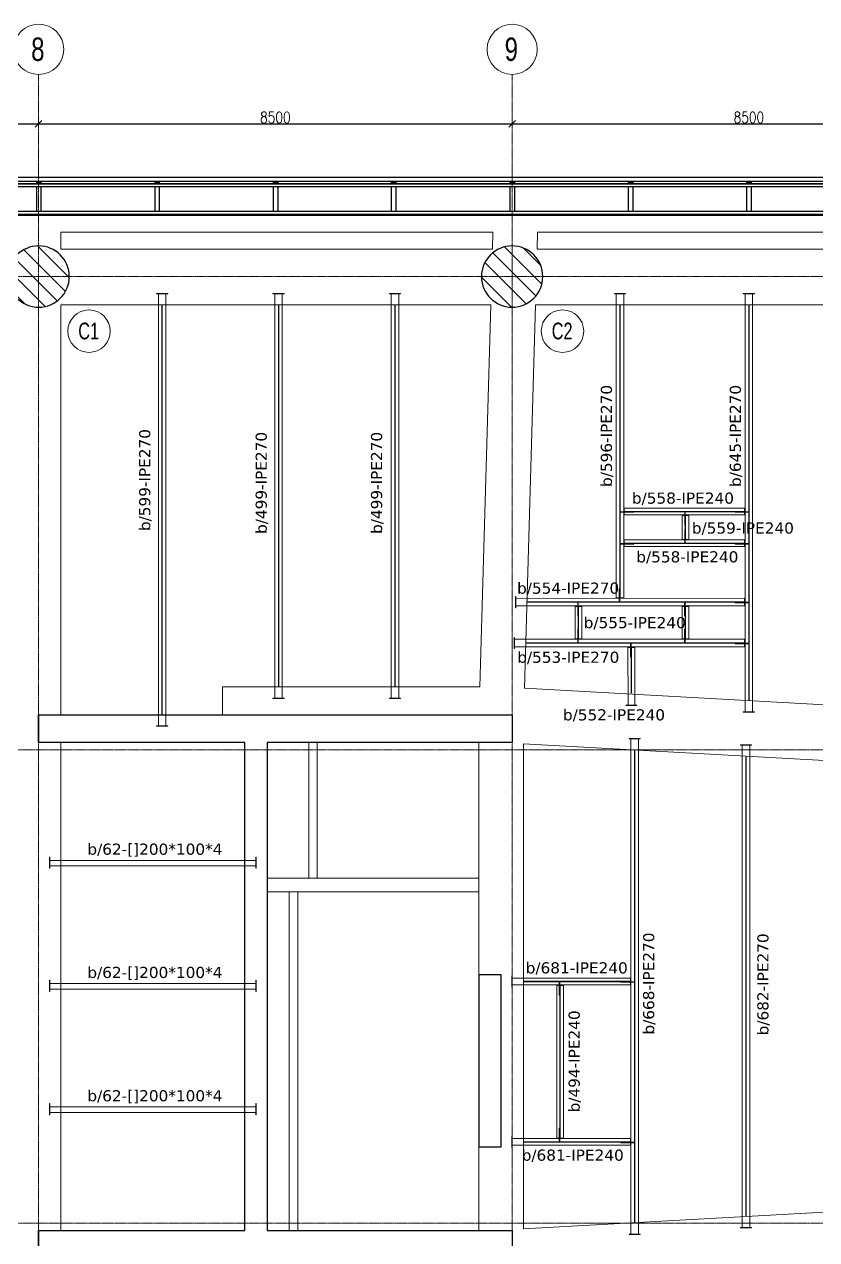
# Model space of a CAD drawing. Header units: millimetres. Extents: x -900 to 76112, y -21218 to 30031.
# Drawn here: x 12263 to 26487, y 8203 to 30031 of the extents above; entities that cross this region are included whole.
import ezdxf
from ezdxf.enums import TextEntityAlignment as Align

# ---------------------------------------------------------------- set-up
doc = ezdxf.new("R2010")
doc.units = ezdxf.units.MM
doc.linetypes.add('Grid Line', pattern=[3.33375, 1.905, -0.47625, 0.47625, -0.47625])
for name, color, linetype, lineweight in [('0-1', 7, 'Continuous', 5), ('A_ALMA', 255, 'Continuous', 5), ('E_B_PLACA-1', 10, 'Continuous', 25), ('E_B_PLACA-2', 254, 'Continuous', 25), ('E_COLUMNAS', 1, 'Continuous', 18), ('E_COLUMNAS-3', 1, 'Continuous', 35), ('E_COLUMNAS-4', 1, 'Continuous', 25), ('E_EJES', 8, 'Continuous', 9), ('E_EJES-1', 8, 'Grid Line', 9), ('E_MUROS-1', 2, 'Continuous', 25), ('E_TEXTO', 3, 'Continuous', 9), ('E_VIGAS', 5, 'Continuous', 9), ('E_VIGAS-1', 5, 'Continuous', 25), ('E_VIGAS-2', 10, 'Continuous', 25), ('E_VIGAS-3', 5, 'Continuous', 25), ('I-WALL-1', 2, 'Continuous', 18), ('P-PLATINA', 6, 'Continuous', 15), ('VIGAS_HCB', 253, 'Continuous', 15)]:
    doc.layers.add(name, color=color, linetype=linetype, lineweight=lineweight)
doc.layers.add('COTAS', color=8, linetype='Continuous')
doc.styles.add('Arial Narrow', font='', dxfattribs={"width": 0.85, "height": 0.3})
doc.styles.add('CNI_COTAS', font='romans.shx', dxfattribs={"width": 0.8})
doc.styles.add('Swis721 LtCn BT', font='swisscl.ttf', dxfattribs={"height": 0.42})
doc.styles.add('VERDANA', font='verdana.ttf')
doc.styles.get('Arial Narrow').set_extended_font_data('Arial Narrow')
doc.dimstyles.new('1.5', dxfattribs={"dimscale": 0, "dimtxt": 200, "dimasz": 120, "dimexe": 4, "dimexo": 4, "dimgap": 15, "dimtad": 1, "dimdec": 0, "dimzin": 4, "dimdsep": 46, "dimtxsty": 'CNI_COTAS', "dimblk": 'OBLIQUE', "dimcen": -0.09, "dimclrd": 256, "dimclrt": 3, "dimadec": 0, "dimazin": 0, "dimtfac": 1, "dimtdec": 0, "dimtmove": 2, "dimatfit": 0, "dimldrblk": 'OBLIQUE', "dimfxl": 0.05, "dimtolj": 1, "dimtzin": 0, "dimarcsym": 0})

# ---------------------------------------------------------------- blocks, each defined once
blk = doc.blocks.new('EST_SFM_VIGA-METALICA-SECCION-C - EST_SFM_VIGA-METALICA-UPN160-1604346-_58_00m_N_E_-NIVEL-15 DOC')
at = {"layer": 'E_VIGAS-1'}
for p, q in [((30.11, 0.018), (-30.277, 0.018)), ((-30.272, -0.047), (30.104, -0.047))]:
    blk.add_line(p, q, dxfattribs=at)
blk = doc.blocks.new('EST_SFM_VIGA-METALICA-SECCION-C - EST_SFM_VIGA-METALICA-UPN100-1526554-_58_00m_N_E_-NIVEL-15 DOC')
at = {"layer": 'E_VIGAS-2'}
for p, q in [((34.942, 0.018), (-34.929, 0.018)), ((-34.929, -0.032), (34.942, -0.032))]:
    blk.add_line(p, q, dxfattribs=at)
blk = doc.blocks.new('EST_SFM_VIGA-METALICA-SECCION-C - EST_SFM_VIGA-METALICA-UPN100-1526616-_58_00m_N_E_-NIVEL-15 DOC')
at = {"layer": 'E_VIGAS-2'}
for p, q in [((34.044, 0.032), (-34.827, 0.032)), ((-34.827, -0.018), (34.044, -0.018))]:
    blk.add_line(p, q, dxfattribs=at)
blk = doc.blocks.new('DCTIB_CNI_EST_MOD-1A-FAC_0001_rvt-1-_58_00m_N_E_-NIVEL-15 DOC')
at = {"layer": 'E_B_PLACA-1'}
for p, q in [((-75.147, 167.83), (-5.177, 167.83)), ((-5.727, 167.28), (-74.597, 167.28))]:
    blk.add_line(p, q, dxfattribs=at)
at = {"layer": 'E_B_PLACA-2'}
for p, q in [((-5.177, 167.83), (-75.147, 167.83)), ((-74.597, 167.28), (-5.727, 167.28))]:
    blk.add_line(p, q, dxfattribs=at)
at = {"layer": 'E_VIGAS-1'}
for p, q in [((-65.665, 167.864), (-65.665, 167.878)), ((-65.665, 167.859), (-65.665, 167.864)), ((-65.66, 167.878), (-65.66, 167.864)), ((-65.66, 167.864), (-65.66, 167.859)), ((-63.54, 167.864), (-63.54, 167.878)), ((-63.54, 167.859), (-63.54, 167.864)), ((-63.535, 167.878), (-63.535, 167.864)), ((-63.535, 167.864), (-63.535, 167.859)), ((-61.415, 167.864), (-61.415, 167.878)), ((-61.415, 167.859), (-61.415, 167.864)), ((-61.41, 167.878), (-61.41, 167.864)), ((-61.41, 167.864), (-61.41, 167.859)), ((-59.29, 167.864), (-59.29, 167.878)), ((-59.29, 167.859), (-59.29, 167.864)), ((-59.285, 167.878), (-59.285, 167.864)), ((-59.285, 167.864), (-59.285, 167.859)), ((-57.165, 167.864), (-57.165, 167.878)), ((-57.165, 167.859), (-57.165, 167.864)), ((-57.16, 167.878), (-57.16, 167.864)), ((-57.16, 167.864), (-57.16, 167.859)), ((-55.04, 167.864), (-55.04, 167.878)), ((-55.04, 167.859), (-55.04, 167.864)), ((-55.035, 167.878), (-55.035, 167.864)), ((-55.035, 167.864), (-55.035, 167.859)), ((-52.915, 167.864), (-52.915, 167.878)), ((-52.915, 167.859), (-52.915, 167.864)), ((-52.91, 167.878), (-52.91, 167.864)), ((-52.91, 167.864), (-52.91, 167.859)), ((-65.703, 167.858), (-65.703, 167.859)), ((-65.703, 167.859), (-65.675, 167.859)), ((-65.621, 167.858), (-65.703, 167.858)), ((-65.703, 167.858), (-65.703, 167.83)), ((-65.703, 167.78), (-65.703, 167.33)), ((-65.649, 167.859), (-65.621, 167.859)), ((-65.621, 167.859), (-65.621, 167.858)), ((-65.621, 167.858), (-65.621, 167.83)), ((-65.621, 167.78), (-65.621, 167.33)), ((-63.578, 167.858), (-63.578, 167.859)), ((-63.578, 167.859), (-63.55, 167.859)), ((-63.496, 167.858), (-63.578, 167.858)), ((-63.578, 167.858), (-63.578, 167.83)), ((-63.578, 167.78), (-63.578, 167.33)), ((-63.524, 167.859), (-63.496, 167.859)), ((-63.496, 167.859), (-63.496, 167.858)), ((-63.496, 167.858), (-63.496, 167.83)), ((-63.496, 167.78), (-63.496, 167.33)), ((-61.453, 167.858), (-61.453, 167.859)), ((-61.453, 167.859), (-61.425, 167.859)), ((-61.371, 167.858), (-61.453, 167.858)), ((-61.453, 167.858), (-61.453, 167.83)), ((-61.453, 167.78), (-61.453, 167.33)), ((-61.399, 167.859), (-61.371, 167.859)), ((-61.371, 167.859), (-61.371, 167.858)), ((-61.371, 167.858), (-61.371, 167.83)), ((-61.371, 167.78), (-61.371, 167.33)), ((-59.328, 167.859), (-59.3, 167.859)), ((-59.328, 167.858), (-59.328, 167.859)), ((-59.246, 167.858), (-59.328, 167.858)), ((-59.328, 167.83), (-59.328, 167.858)), ((-59.328, 167.33), (-59.328, 167.78)), ((-59.274, 167.859), (-59.246, 167.859)), ((-59.246, 167.859), (-59.246, 167.858)), ((-59.246, 167.83), (-59.246, 167.858)), ((-59.246, 167.33), (-59.246, 167.78)), ((-57.203, 167.858), (-57.203, 167.859)), ((-57.203, 167.859), (-57.176, 167.859)), ((-57.121, 167.858), (-57.203, 167.858)), ((-57.203, 167.858), (-57.203, 167.83)), ((-57.203, 167.78), (-57.203, 167.33)), ((-57.149, 167.859), (-57.121, 167.859)), ((-57.121, 167.859), (-57.121, 167.858)), ((-57.121, 167.858), (-57.121, 167.83)), ((-57.121, 167.78), (-57.121, 167.33)), ((-55.078, 167.858), (-55.078, 167.859)), ((-55.078, 167.859), (-55.05, 167.859)), ((-54.996, 167.858), (-55.078, 167.858)), ((-55.078, 167.858), (-55.078, 167.83)), ((-55.078, 167.78), (-55.078, 167.33)), ((-55.024, 167.859), (-54.996, 167.859)), ((-54.996, 167.859), (-54.996, 167.858)), ((-54.996, 167.858), (-54.996, 167.83)), ((-54.996, 167.78), (-54.996, 167.33)), ((-52.953, 167.858), (-52.953, 167.859)), ((-52.953, 167.859), (-52.925, 167.859)), ((-52.871, 167.858), (-52.953, 167.858)), ((-52.953, 167.858), (-52.953, 167.83)), ((-52.953, 167.78), (-52.953, 167.33)), ((-52.899, 167.859), (-52.871, 167.859)), ((-52.871, 167.859), (-52.871, 167.858)), ((-52.871, 167.858), (-52.871, 167.83)), ((-52.871, 167.78), (-52.871, 167.33)), ((-65.703, 167.28), (-65.703, 167.263)), ((-65.621, 167.263), (-65.703, 167.263)), ((-65.621, 167.28), (-65.621, 167.263)), ((-63.578, 167.28), (-63.578, 167.263)), ((-63.496, 167.263), (-63.578, 167.263)), ((-63.496, 167.28), (-63.496, 167.263)), ((-61.453, 167.28), (-61.453, 167.263)), ((-61.371, 167.263), (-61.453, 167.263)), ((-61.371, 167.28), (-61.371, 167.263)), ((-59.328, 167.263), (-59.328, 167.28)), ((-59.246, 167.263), (-59.328, 167.263)), ((-59.246, 167.263), (-59.246, 167.28)), ((-57.203, 167.28), (-57.203, 167.263)), ((-57.121, 167.263), (-57.203, 167.263)), ((-57.121, 167.28), (-57.121, 167.263)), ((-55.078, 167.28), (-55.078, 167.263)), ((-54.996, 167.263), (-55.078, 167.263)), ((-54.996, 167.28), (-54.996, 167.263)), ((-52.953, 167.28), (-52.953, 167.26)), ((-52.871, 167.26), (-52.953, 167.26)), ((-52.871, 167.28), (-52.871, 167.26))]:
    blk.add_line(p, q, dxfattribs=at)
for points, knots in [([(-65.675, 167.859), (-65.674, 167.859), (-65.673, 167.859), (-65.67, 167.859), (-65.668, 167.86), (-65.666, 167.86), (-65.665, 167.862), (-65.665, 167.863), (-65.665, 167.864)], [0, 0, 0, 0, 0.142857, 0.285714, 0.428571, 0.571429, 0.785714, 1, 1, 1, 1]), ([(-65.665, 167.864), (-65.665, 167.863), (-65.665, 167.862), (-65.667, 167.86), (-65.668, 167.86), (-65.67, 167.859), (-65.671, 167.859), (-65.672, 167.859), (-65.674, 167.859), (-65.675, 167.859)], [0, 0, 0, 0, 0.285714, 0.428571, 0.571429, 0.678571, 0.732143, 0.785714, 1, 1, 1, 1]), ([(-65.649, 167.859), (-65.65, 167.859), (-65.651, 167.859), (-65.654, 167.859), (-65.656, 167.86), (-65.658, 167.86), (-65.659, 167.862), (-65.66, 167.863), (-65.66, 167.864)], [0, 0, 0, 0, 0.142857, 0.285714, 0.428571, 0.571429, 0.785714, 1, 1, 1, 1]), ([(-65.66, 167.864), (-65.66, 167.863), (-65.659, 167.862), (-65.658, 167.86), (-65.656, 167.86), (-65.655, 167.859), (-65.654, 167.859), (-65.652, 167.859), (-65.65, 167.859), (-65.649, 167.859)], [0, 0, 0, 0, 0.285714, 0.428571, 0.571429, 0.678571, 0.732143, 0.785714, 1, 1, 1, 1]), ([(-63.55, 167.859), (-63.549, 167.859), (-63.548, 167.859), (-63.545, 167.859), (-63.543, 167.86), (-63.541, 167.86), (-63.54, 167.862), (-63.54, 167.863), (-63.54, 167.864)], [0, 0, 0, 0, 0.142857, 0.285714, 0.428571, 0.571429, 0.785714, 1, 1, 1, 1]), ([(-63.54, 167.864), (-63.54, 167.863), (-63.54, 167.862), (-63.542, 167.86), (-63.543, 167.86), (-63.545, 167.859), (-63.546, 167.859), (-63.547, 167.859), (-63.549, 167.859), (-63.55, 167.859)], [0, 0, 0, 0, 0.285714, 0.428571, 0.571429, 0.678571, 0.732143, 0.785714, 1, 1, 1, 1]), ([(-63.524, 167.859), (-63.525, 167.859), (-63.526, 167.859), (-63.529, 167.859), (-63.531, 167.86), (-63.533, 167.86), (-63.534, 167.862), (-63.535, 167.863), (-63.535, 167.864)], [0, 0, 0, 0, 0.142857, 0.285714, 0.428571, 0.571429, 0.785714, 1, 1, 1, 1]), ([(-63.535, 167.864), (-63.535, 167.863), (-63.534, 167.862), (-63.533, 167.86), (-63.531, 167.86), (-63.53, 167.859), (-63.529, 167.859), (-63.527, 167.859), (-63.525, 167.859), (-63.524, 167.859)], [0, 0, 0, 0, 0.285714, 0.428571, 0.571429, 0.678571, 0.732143, 0.785714, 1, 1, 1, 1]), ([(-61.425, 167.859), (-61.424, 167.859), (-61.423, 167.859), (-61.42, 167.859), (-61.418, 167.86), (-61.416, 167.86), (-61.415, 167.862), (-61.415, 167.863), (-61.415, 167.864)], [0, 0, 0, 0, 0.142857, 0.285714, 0.428571, 0.571429, 0.785714, 1, 1, 1, 1]), ([(-61.415, 167.864), (-61.415, 167.863), (-61.415, 167.862), (-61.417, 167.86), (-61.418, 167.86), (-61.42, 167.859), (-61.421, 167.859), (-61.422, 167.859), (-61.424, 167.859), (-61.425, 167.859)], [0, 0, 0, 0, 0.285714, 0.428571, 0.571429, 0.678571, 0.732143, 0.785714, 1, 1, 1, 1]), ([(-61.399, 167.859), (-61.4, 167.859), (-61.401, 167.859), (-61.404, 167.859), (-61.406, 167.86), (-61.408, 167.86), (-61.409, 167.862), (-61.41, 167.863), (-61.41, 167.864)], [0, 0, 0, 0, 0.142857, 0.285714, 0.428571, 0.571429, 0.785714, 1, 1, 1, 1]), ([(-61.41, 167.864), (-61.41, 167.863), (-61.409, 167.862), (-61.408, 167.86), (-61.406, 167.86), (-61.405, 167.859), (-61.404, 167.859), (-61.402, 167.859), (-61.4, 167.859), (-61.399, 167.859)], [0, 0, 0, 0, 0.285714, 0.428571, 0.571429, 0.678571, 0.732143, 0.785714, 1, 1, 1, 1]), ([(-59.29, 167.864), (-59.29, 167.863), (-59.29, 167.862), (-59.292, 167.86), (-59.293, 167.86), (-59.295, 167.859), (-59.296, 167.859), (-59.297, 167.859), (-59.299, 167.859), (-59.3, 167.859)], [0, 0, 0, 0, 0.285714, 0.428571, 0.571429, 0.678571, 0.732143, 0.785714, 1, 1, 1, 1]), ([(-59.3, 167.859), (-59.299, 167.859), (-59.298, 167.859), (-59.295, 167.859), (-59.293, 167.86), (-59.291, 167.86), (-59.29, 167.862), (-59.29, 167.863), (-59.29, 167.864)], [0, 0, 0, 0, 0.142857, 0.285714, 0.428571, 0.571429, 0.785714, 1, 1, 1, 1]), ([(-59.285, 167.864), (-59.285, 167.863), (-59.284, 167.862), (-59.283, 167.86), (-59.281, 167.86), (-59.28, 167.859), (-59.279, 167.859), (-59.277, 167.859), (-59.275, 167.859), (-59.274, 167.859)], [0, 0, 0, 0, 0.285714, 0.428571, 0.571429, 0.678571, 0.732143, 0.785714, 1, 1, 1, 1]), ([(-59.274, 167.859), (-59.275, 167.859), (-59.276, 167.859), (-59.279, 167.859), (-59.281, 167.86), (-59.283, 167.86), (-59.284, 167.862), (-59.285, 167.863), (-59.285, 167.864)], [0, 0, 0, 0, 0.142857, 0.285714, 0.428571, 0.571429, 0.785714, 1, 1, 1, 1]), ([(-57.176, 167.859), (-57.175, 167.859), (-57.173, 167.859), (-57.171, 167.859), (-57.168, 167.86), (-57.167, 167.86), (-57.165, 167.862), (-57.165, 167.863), (-57.165, 167.864)], [0, 0, 0, 0, 0.142857, 0.285714, 0.428571, 0.571429, 0.785714, 1, 1, 1, 1]), ([(-57.165, 167.864), (-57.165, 167.863), (-57.165, 167.862), (-57.167, 167.86), (-57.168, 167.86), (-57.17, 167.859), (-57.171, 167.859), (-57.173, 167.859), (-57.174, 167.859), (-57.176, 167.859)], [0, 0, 0, 0, 0.285714, 0.428571, 0.571429, 0.678571, 0.732143, 0.785714, 1, 1, 1, 1]), ([(-57.149, 167.859), (-57.15, 167.859), (-57.152, 167.859), (-57.154, 167.859), (-57.156, 167.86), (-57.158, 167.86), (-57.16, 167.862), (-57.16, 167.863), (-57.16, 167.864)], [0, 0, 0, 0, 0.142857, 0.285714, 0.428571, 0.571429, 0.785714, 1, 1, 1, 1]), ([(-57.16, 167.864), (-57.16, 167.863), (-57.159, 167.862), (-57.158, 167.86), (-57.156, 167.86), (-57.155, 167.859), (-57.154, 167.859), (-57.152, 167.859), (-57.15, 167.859), (-57.149, 167.859)], [0, 0, 0, 0, 0.285714, 0.428571, 0.571429, 0.678571, 0.732143, 0.785714, 1, 1, 1, 1]), ([(-55.05, 167.859), (-55.049, 167.859), (-55.048, 167.859), (-55.045, 167.859), (-55.043, 167.86), (-55.041, 167.86), (-55.04, 167.862), (-55.04, 167.863), (-55.04, 167.864)], [0, 0, 0, 0, 0.142857, 0.285714, 0.428571, 0.571429, 0.785714, 1, 1, 1, 1]), ([(-55.04, 167.864), (-55.04, 167.863), (-55.04, 167.862), (-55.042, 167.86), (-55.043, 167.86), (-55.045, 167.859), (-55.046, 167.859), (-55.047, 167.859), (-55.049, 167.859), (-55.05, 167.859)], [0, 0, 0, 0, 0.285714, 0.428571, 0.571429, 0.678571, 0.732143, 0.785714, 1, 1, 1, 1]), ([(-55.024, 167.859), (-55.025, 167.859), (-55.026, 167.859), (-55.029, 167.859), (-55.031, 167.86), (-55.033, 167.86), (-55.034, 167.862), (-55.035, 167.863), (-55.035, 167.864)], [0, 0, 0, 0, 0.142857, 0.285714, 0.428571, 0.571429, 0.785714, 1, 1, 1, 1]), ([(-55.035, 167.864), (-55.035, 167.863), (-55.034, 167.862), (-55.033, 167.86), (-55.031, 167.86), (-55.03, 167.859), (-55.029, 167.859), (-55.027, 167.859), (-55.025, 167.859), (-55.024, 167.859)], [0, 0, 0, 0, 0.285714, 0.428571, 0.571429, 0.678571, 0.732143, 0.785714, 1, 1, 1, 1]), ([(-52.925, 167.859), (-52.924, 167.859), (-52.923, 167.859), (-52.92, 167.859), (-52.918, 167.86), (-52.916, 167.86), (-52.915, 167.862), (-52.915, 167.863), (-52.915, 167.864)], [0, 0, 0, 0, 0.142857, 0.285714, 0.428571, 0.571429, 0.785714, 1, 1, 1, 1]), ([(-52.915, 167.864), (-52.915, 167.863), (-52.915, 167.862), (-52.917, 167.86), (-52.918, 167.86), (-52.92, 167.859), (-52.921, 167.859), (-52.922, 167.859), (-52.924, 167.859), (-52.925, 167.859)], [0, 0, 0, 0, 0.285714, 0.428571, 0.571429, 0.678571, 0.732143, 0.785714, 1, 1, 1, 1]), ([(-52.899, 167.859), (-52.9, 167.859), (-52.901, 167.859), (-52.904, 167.859), (-52.906, 167.86), (-52.908, 167.86), (-52.909, 167.862), (-52.91, 167.863), (-52.91, 167.864)], [0, 0, 0, 0, 0.142857, 0.285714, 0.428571, 0.571429, 0.785714, 1, 1, 1, 1]), ([(-52.91, 167.864), (-52.91, 167.863), (-52.909, 167.862), (-52.908, 167.86), (-52.906, 167.86), (-52.905, 167.859), (-52.904, 167.859), (-52.902, 167.859), (-52.9, 167.859), (-52.899, 167.859)], [0, 0, 0, 0, 0.285714, 0.428571, 0.571429, 0.678571, 0.732143, 0.785714, 1, 1, 1, 1])]:
    blk.add_open_spline(points, degree=3, knots=knots, dxfattribs=at)
for name, p in [('EST_SFM_VIGA-METALICA-SECCION-C - EST_SFM_VIGA-METALICA-UPN160-1604346-_58_00m_N_E_-NIVEL-15 DOC', (-40.081, 167.925)), ('EST_SFM_VIGA-METALICA-SECCION-C - EST_SFM_VIGA-METALICA-UPN100-1526554-_58_00m_N_E_-NIVEL-15 DOC', (-40.169, 167.812)), ('EST_SFM_VIGA-METALICA-SECCION-C - EST_SFM_VIGA-METALICA-UPN100-1526616-_58_00m_N_E_-NIVEL-15 DOC', (-39.77, 167.298))]:
    blk.add_blockref(name, p, dxfattribs=at)
blk = doc.blocks.new('EST_SCM_COLUMNA-SECCION-CIRCULAR - EST_SCM_COLUMNA-CONCRETO-CIRCULAR_Ø_110cm-1246219-_58_00m_N_E_-NIVEL-15 DOC')
at = {"layer": 'E_COLUMNAS'}
h = blk.add_hatch(dxfattribs=at)
h.set_pattern_fill('FP_15', color=256, style=0, pattern_type=2)
h.set_pattern_definition([(135, (65.662, -166.162), (-0.15909903, -0.15909903), [])])
h.paths.add_polyline_path([(0.041, -0.548), (0.122, -0.536), (0.201, -0.512), (0.275, -0.476), (0.343, -0.43), (0.403, -0.374), (0.454, -0.31), (0.496, -0.239), (0.526, -0.162), (0.544, -0.082), (0.55, 0), (0.544, 0.082), (0.526, 0.162), (0.492, 0.245), (0.454, 0.31), (0.402, 0.375), (0.343, 0.43), (0.275, 0.476), (0.201, 0.512), (0.122, 0.536), (0.041, 0.548), (-0.041, 0.548), (-0.122, 0.536), (-0.201, 0.512), (-0.275, 0.476), (-0.343, 0.43), (-0.403, 0.374), (-0.454, 0.31), (-0.496, 0.239), (-0.526, 0.162), (-0.544, 0.082), (-0.55, 0), (-0.544, -0.082), (-0.526, -0.162), (-0.496, -0.239), (-0.454, -0.31), (-0.403, -0.374), (-0.343, -0.43), (-0.275, -0.476), (-0.201, -0.512), (-0.122, -0.536), (-0.041, -0.548)])
at = {"layer": 'E_COLUMNAS-4'}
for start, end in [(0, 180), (180, 0)]:
    blk.add_arc((0, 0), 0.55, start, end, dxfattribs=at)
blk = doc.blocks.new('EST_SCM_COLUMNA-SECCION-CIRCULAR - EST_SCM_COLUMNA-CONCRETO-CIRCULAR_Ø_110cm-V18-_58_00m_N_E_-NIVEL-15 DOC')
at = {"layer": 'E_COLUMNAS'}
h = blk.add_hatch(dxfattribs=at)
h.set_pattern_fill('FP_17', color=256, style=0, pattern_type=2)
h.set_pattern_definition([(135, (57.162, -166.162), (-0.15909903, -0.15909903), [])])
h.paths.add_polyline_path([(-0.041, -0.548), (0.041, -0.548), (0.122, -0.536), (0.204, -0.511), (0.275, -0.476), (0.343, -0.43), (0.403, -0.374), (0.454, -0.31), (0.496, -0.239), (0.526, -0.162), (0.544, -0.082), (0.55, 0), (0.544, 0.082), (0.526, 0.162), (0.496, 0.239), (0.454, 0.31), (0.402, 0.375), (0.343, 0.43), (0.275, 0.476), (0.201, 0.512), (0.122, 0.536), (0.041, 0.548), (-0.041, 0.548), (-0.122, 0.536), (-0.201, 0.512), (-0.275, 0.476), (-0.343, 0.43), (-0.403, 0.374), (-0.454, 0.31), (-0.496, 0.239), (-0.526, 0.162), (-0.544, 0.082), (-0.55, 0), (-0.544, -0.082), (-0.526, -0.162), (-0.496, -0.239), (-0.454, -0.31), (-0.403, -0.374), (-0.343, -0.43), (-0.275, -0.476), (-0.201, -0.512), (-0.122, -0.536), (-0.079, -0.543)])
at = {"layer": 'E_COLUMNAS-4'}
for start, end in [(0, 180), (180, 0)]:
    blk.add_arc((0, 0), 0.55, start, end, dxfattribs=at)
blk = doc.blocks.new('Grid - CNI_NOMBRE EJES-372759-_58_00m_N_E_-NIVEL-15 DOC')
at = {"layer": 'E_EJES'}
blk.add_circle((0, 0), 0.003, dxfattribs=at)
blk = doc.blocks.new('CNI_TAG COLUMNAS CONCRETO MARCA - CNI_COLUMNA CONCRETO-582370-_58_00m_N_E_-NIVEL-15 DOC')
at = {"layer": 'E_TEXTO'}
for start, end in [(360, 180), (180, 360)]:
    blk.add_arc((0.00026, -0.00015), 0.00254, start, end, dxfattribs=at)
blk = doc.blocks.new('_Oblique')
at = {"color": 0, "linetype": 'ByBlock', "lineweight": -2}
blk.add_line((-0.5, -0.5), (0.5, 0.5), dxfattribs=at)
blk = doc.blocks.new('*D588')
at = {"layer": 'COTAS', "lineweight": -2, "transparency": 16777216}
blk.add_line((4020, 28243), (12520, 28243), dxfattribs=at)
at = {"layer": 'Defpoints', "color": 0, "transparency": 16777216}
for p in [(4020, 28243), (12520, 28243), (12520, 28243)]:
    blk.add_point(p, dxfattribs=at)
at = {"layer": 'COTAS', "lineweight": -2, "transparency": 16777216, "xscale": 120, "yscale": 120, "zscale": 120, "rotation": 180}
blk.add_blockref('_Oblique', (4020, 28243), dxfattribs=at)
at = {"layer": 'COTAS', "lineweight": -2, "transparency": 16777216, "xscale": 120, "yscale": 120, "zscale": 120}
blk.add_blockref('_Oblique', (12520, 28243), dxfattribs=at)
at = {"layer": 'COTAS', "color": 3, "transparency": 16777216, "insert": (8270, 28358), "char_height": 200, "attachment_point": 5, "style": 'CNI_COTAS'}
blk.add_mtext('\\A1;8500', dxfattribs=at)
blk = doc.blocks.new('*D589')
at = {"layer": 'COTAS', "lineweight": -2, "transparency": 16777216}
blk.add_line((12520, 28243), (21020, 28243), dxfattribs=at)
at = {"layer": 'Defpoints', "color": 0, "transparency": 16777216}
for p in [(12520, 28243), (21020, 28243), (21020, 28243)]:
    blk.add_point(p, dxfattribs=at)
at = {"layer": 'COTAS', "lineweight": -2, "transparency": 16777216, "xscale": 120, "yscale": 120, "zscale": 120, "rotation": 180}
blk.add_blockref('_Oblique', (12520, 28243), dxfattribs=at)
at = {"layer": 'COTAS', "lineweight": -2, "transparency": 16777216, "xscale": 120, "yscale": 120, "zscale": 120}
blk.add_blockref('_Oblique', (21020, 28243), dxfattribs=at)
at = {"layer": 'COTAS', "color": 3, "transparency": 16777216, "insert": (16770, 28358), "char_height": 200, "attachment_point": 5, "style": 'CNI_COTAS'}
blk.add_mtext('\\A1;8500', dxfattribs=at)
blk = doc.blocks.new('*D590')
at = {"layer": 'COTAS', "lineweight": -2, "transparency": 16777216}
blk.add_line((21020, 28243), (29520, 28243), dxfattribs=at)
at = {"layer": 'Defpoints', "color": 0, "transparency": 16777216}
for p in [(21020, 28243), (29520, 28243), (29520, 28243)]:
    blk.add_point(p, dxfattribs=at)
at = {"layer": 'COTAS', "lineweight": -2, "transparency": 16777216, "xscale": 120, "yscale": 120, "zscale": 120, "rotation": 180}
blk.add_blockref('_Oblique', (21020, 28243), dxfattribs=at)
at = {"layer": 'COTAS', "lineweight": -2, "transparency": 16777216, "xscale": 120, "yscale": 120, "zscale": 120}
blk.add_blockref('_Oblique', (29520, 28243), dxfattribs=at)
at = {"layer": 'COTAS', "color": 3, "transparency": 16777216, "insert": (25270, 28358), "char_height": 200, "attachment_point": 5, "style": 'CNI_COTAS'}
blk.add_mtext('\\A1;8500', dxfattribs=at)

msp = doc.modelspace()

# ---------------------------------------------------------------- linework, layer by layer
at = {"layer": 'A_ALMA'}
for p, q in [((14733.3, 17640.2), (14733.3, 24980)), ((14739.9, 17640.2), (14739.9, 24980)), ((16823.3, 18140.2), (16823.3, 24980)), ((16829.9, 18140.2), (16829.9, 24980)), ((18913.3, 18140.2), (18913.3, 24980)), ((18919.9, 18140.2), (18919.9, 24980)), ((22952.8, 19730.9), (22952.8, 24980)), ((22959.4, 19730.9), (22959.4, 24980)), ((25266.7, 17892.7), (25266.7, 24980)), ((25273.3, 17892.7), (25273.3, 24980)), ((23033.6, 21283.3), (25193.5, 21283.3)), ((23033.6, 21277.1), (25193.5, 21277.1)), ((24128.1, 20780.2), (24128.1, 21210.2)), ((24134.3, 20780.2), (24134.3, 21210.2)), ((23033.6, 20713.3), (25193.5, 20713.3)), ((23033.6, 20707.1), (25193.5, 20707.1)), ((21296.2, 19656.7), (25193.6, 19656.7)), ((21296.2, 19650.1), (25193.6, 19650.1)), ((22207.1, 18995.9), (22207.1, 19576.1)), ((22213.3, 18995.9), (22213.3, 19576.1)), ((24127.1, 18995.9), (24127.1, 19576.1)), ((24133.3, 18995.9), (24133.3, 19576.1)), ((21275.3, 18921.6), (25193.6, 18921.6)), ((21275.3, 18915), (25193.6, 18915)), ((23157, 18016.4), (23157, 18838.1)), ((23163.2, 18016.4), (23163.2, 18838.1)), ((23216.9, 8513.5), (23216.9, 16989.6)), ((23223.5, 8513.5), (23223.5, 16989.6)), ((25216.9, 8630.8), (25216.9, 16871.9)), ((25223.5, 8630.8), (25223.5, 16871.9)), ((21231.3, 12842.7), (23140, 12842.7)), ((21231.3, 12836.5), (23140, 12836.5)), ((21877.1, 10028.2), (21877.1, 12770.4)), ((21883.3, 10028.2), (21883.3, 12770.4)), ((21231.3, 9961.1), (23140, 9961.1)), ((21231.3, 9954.9), (23140, 9954.9))]:
    msp.add_line(p, q, dxfattribs=at)
at = {"layer": 'E_EJES-1'}
for p, q in [((12520.1, -4117.1), (12520.1, 29130.8)), ((21020.1, -4117.1), (21020.1, 29130.8)), ((0, 25500), (75212.1, 25500)), ((0, 17000), (75212.1, 17000)), ((0, 8500), (75212.1, 8500))]:
    msp.add_line(p, q, dxfattribs=at)
at = {"layer": 'E_MUROS-1'}
for points in [[(21020.2, 17630.2), (21020.2, 17130.2), (16620.1, 17130.2), (16620.1, 8370.2), (21020.2, 8370.2), (21020.2, 7870.2), (12520.2, 7870.2), (12520.2, 8370.2), (16220.1, 8370.2), (16220.1, 17130.2), (12520.2, 17130.2), (12520.2, 17630.2)], [(20820.3, 9872.5), (20820.3, 12956.6), (20420.3, 12956.6), (20420.3, 9872.5)]]:
    msp.add_lwpolyline(points, close=True, dxfattribs=at)
at = {"layer": 'E_VIGAS', "color": 30, "true_color": 0xf26722}
for p, q in [((16620.1, 14697.8), (20420.1, 14697.9)), ((20420.1, 14447.9), (16620.1, 14447.8))]:
    msp.add_line(p, q, dxfattribs=at)
for points in [[(10121, 26595.9), (10121.1, -1095.9), (65921.3, -1095.8), (65921.2, 26595.9)], [(12921, 25990.1), (20666.8, 25990.1), (20675.5, 26295.9), (12921, 26295.9)], [(21467.1, 25990.1), (29221, 25990.1), (29221, 26295.9), (21475.8, 26295.9)], [(21438.6, 24990.1), (21242.1, 18106.6), (29221, 17664.9), (29221, 24990.1)]]:
    msp.add_lwpolyline(points, close=True, dxfattribs=at)
for points in [[(12921, 17630.2), (12921, 24990.1), (20638.2, 24990.1), (20442.5, 18130.2), (15821, 18130.2), (15821, 17632.6)], [(12921, 8370.2), (12921, 17130.2)], [(17520.1, 17127.8), (17520.1, 14697.8), (17370.1, 14697.8), (17370.1, 17127.8)], [(20421.3, 8370.2), (20421.3, 8370.2), (20421.3, 17130.2), (20421.3, 17130.2)], [(21221.2, 8397.2), (29221, 8839.1), (29221, 16663.4), (21221.3, 17106.2), (21221.3, 8397.2)], [(17020.1, 8367.8), (17020, 14447.8), (17170, 14447.8), (17170.1, 8367.8)]]:
    msp.add_lwpolyline(points, dxfattribs=at)
at = {"layer": 'E_VIGAS-3'}
for p, q in [((12920, 17132.5), (12920, 17130.1)), ((15820.1, 17130.1), (15820.1, 17132.5)), ((20820.3, 10018.5), (20820.5, 10018.5))]:
    msp.add_line(p, q, dxfattribs=at)
at = {"layer": 'I-WALL-1'}
for p, q in [((12520.3, 17630.1), (12520.3, 17130.1)), ((21020.3, 17130.1), (21020.3, 17630.1)), ((16620.2, 8370.1), (16620.2, 17130.1)), ((16620.2, 17130.1), (21020.3, 17130.1)), ((20420.3, 12956.6), (20420.3, 9872.5)), ((20820.3, 12956.6), (20420.3, 12956.6)), ((20820.3, 9872.5), (20820.3, 12956.6)), ((20420.3, 9872.5), (20820.3, 9872.5)), ((16220.2, 8370.1), (12520.3, 8370.1)), ((12520.3, 8370.1), (12520.3, 7870.1)), ((21020.3, 8370.1), (16620.2, 8370.1)), ((21020.3, 7870.1), (21020.3, 8370.1))]:
    msp.add_line(p, q, dxfattribs=at)
at = {"layer": 'P-PLATINA'}
for points in [[(23203.4, 21277.1), (23203.4, 21267.1), (22959.4, 21267.1), (22959.4, 21277.1)], [(24118.1, 21033.1), (24128.1, 21033.1), (24128.1, 21277.1), (24118.1, 21277.1)], [(25023.7, 21277.1), (25023.7, 21267.1), (25267.7, 21267.1), (25267.7, 21277.1)], [(24118.1, 20957.3), (24128.1, 20957.3), (24128.1, 20713.3), (24118.1, 20713.3)], [(23203.4, 20697.1), (23203.4, 20707.1), (22959.4, 20707.1), (22959.4, 20697.1)], [(25023.7, 20697.1), (25023.7, 20707.1), (25267.7, 20707.1), (25267.7, 20697.1)], [(22942.8, 19900.3), (22952.8, 19900.3), (22952.8, 19656.3), (22942.8, 19656.3)], [(22197.1, 19406.7), (22207.1, 19406.7), (22207.1, 19650.7), (22197.1, 19650.7)], [(24117.2, 19406.9), (24127.2, 19406.9), (24127.2, 19650.9), (24117.2, 19650.9)], [(25023.8, 19640.1), (25023.8, 19650.1), (25267.8, 19650.1), (25267.8, 19640.1)], [(22197.1, 19165.4), (22207.1, 19165.4), (22207.1, 18921.4), (22197.1, 18921.4)], [(24117.2, 19165.6), (24127.2, 19165.6), (24127.2, 18921.6), (24117.2, 18921.6)], [(23147, 18670.8), (23157, 18670.8), (23157, 18914.8), (23147, 18914.8)], [(25023.8, 18905), (25023.8, 18915), (25267.8, 18915), (25267.8, 18905)], [(21867.1, 12593.5), (21877.1, 12593.5), (21877.1, 12837.5), (21867.1, 12837.5)], [(23216.9, 12836.5), (23216.9, 12826.5), (22972.9, 12826.5), (22972.9, 12836.5)], [(21867.1, 10205.1), (21877.1, 10205.1), (21877.1, 9961.1), (21867.1, 9961.1)], [(23216.9, 9954.9), (23216.9, 9944.9), (22972.9, 9944.9), (22972.9, 9954.9)]]:
    msp.add_lwpolyline(points, close=True, dxfattribs=at)
at = {"layer": 'VIGAS_HCB', "color": 8}
for points in [[(14836.6, 25196), (14636.6, 25196), (14636.6, 25190), (14836.6, 25190)], [(16926.6, 25196), (16726.6, 25196), (16726.6, 25190), (16926.6, 25190)], [(19016.6, 25196), (18816.6, 25196), (18816.6, 25190), (19016.6, 25190)], [(23056.1, 25196), (22856.1, 25196), (22856.1, 25190), (23056.1, 25190)], [(25370, 25196), (25170, 25196), (25170, 25190), (25370, 25190)], [(21080.2, 19753.4), (21080.2, 19553.4), (21086.2, 19553.4), (21086.2, 19753.4)], [(21059.3, 19018.3), (21059.3, 18818.3), (21065.3, 18818.3), (21065.3, 19018.3)], [(16926.6, 17930.2), (16726.6, 17930.2), (16726.6, 17924.2), (16926.6, 17924.2)], [(19016.6, 17930.2), (18816.6, 17930.2), (18816.6, 17924.2), (19016.6, 17924.2)], [(23260.2, 17800.3), (23060.2, 17800.3), (23060.2, 17794.3), (23260.2, 17794.3)], [(25370, 17683.6), (25170, 17683.6), (25170, 17677.6), (25370, 17677.6)], [(14836.6, 17430.2), (14636.6, 17430.2), (14636.6, 17424.2), (14836.6, 17424.2)], [(23320.2, 17205.6), (23120.2, 17205.6), (23120.2, 17199.6), (23320.2, 17199.6)], [(25320.2, 17087.9), (25120.2, 17087.9), (25120.2, 17081.9), (25320.2, 17081.9)], [(21015.3, 12940.2), (21015.3, 12740.2), (21021.3, 12740.2), (21021.3, 12940.2)], [(21015.3, 10058.5), (21015.3, 9858.5), (21021.3, 9858.5), (21021.3, 10058.5)], [(23320.2, 8303.5), (23120.2, 8303.5), (23120.2, 8297.5), (23320.2, 8297.5)], [(25320.2, 8420.8), (25120.2, 8420.8), (25120.2, 8414.8), (25320.2, 8414.8)]]:
    msp.add_lwpolyline(points, close=True, dxfattribs=at)
at = {"layer": 'VIGAS_HCB'}
for points in [[(14669.1, 17430.2), (14804.1, 17430.2), (14804.1, 25190), (14669.1, 25190)], [(16759.1, 17930.2), (16894.1, 17930.2), (16894.1, 25190), (16759.1, 25190)], [(18849.1, 17930.2), (18984.1, 17930.2), (18984.1, 25190), (18849.1, 25190)], [(22888.6, 25190), (23023.6, 25190), (23023.6, 19730.9), (22888.6, 19730.9)], [(25202.5, 25190), (25337.5, 25190), (25337.5, 17683.6), (25202.5, 17683.6)], [(25193.5, 21220.2), (23033.6, 21220.2), (23033.6, 21340.2), (25193.5, 21340.2)], [(24191.2, 20780.2), (24071.2, 20780.2), (24071.2, 21210.2), (24191.2, 21210.2)], [(25193.5, 20650.2), (23033.6, 20650.2), (23033.6, 20770.2), (25193.5, 20770.2)], [(21086.2, 19720.9), (25193.6, 19722), (25193.6, 19587), (21086.2, 19585.9)], [(22150.2, 19576.1), (22270.2, 19576.1), (22270.2, 18995.9), (22150.2, 18995.9)], [(24070.2, 19576.7), (24190.2, 19576.7), (24190.3, 18996.1), (24070.3, 18996.1)], [(21065.3, 18985.8), (25193.6, 18986.1), (25193.6, 18851.1), (21065.3, 18850.8)], [(23100, 18840.9), (23220, 18840.9), (23220.2, 17800.3), (23100.2, 17800.3)], [(23152.7, 17199.6), (23287.7, 17199.6), (23287.7, 8303.5), (23152.7, 8303.5)], [(25152.7, 8420.8), (25287.7, 8420.8), (25287.7, 17081.9), (25152.7, 17081.9)], [(12720.2, 15075.2), (12720.2, 14875.2), (12714.2, 14875.2), (12714.2, 15075.2)], [(16420.2, 15075.2), (16420.2, 14875.2), (16426.2, 14875.2), (16426.2, 15075.2)], [(16420.2, 14915.2), (12930.2, 14915.2), (12720.2, 14915.2), (12720.2, 15015.2), (16420.2, 15015.2)], [(23142.7, 12780.2), (21021.3, 12780.2), (21021.3, 12900.2), (23142.7, 12900.2)], [(12720.2, 12861.8), (12720.2, 12661.8), (12714.2, 12661.8), (12714.2, 12861.8)], [(16420.2, 12701.8), (12930.2, 12701.8), (12720.2, 12701.8), (12720.2, 12801.8), (16420.2, 12801.8)], [(16420.2, 12861.8), (16420.2, 12661.8), (16426.2, 12661.8), (16426.2, 12861.8)], [(21820.2, 10028.5), (21940.2, 10028.5), (21940.2, 12770.2), (21820.2, 12770.2)], [(12720.2, 10646.8), (12720.2, 10446.8), (12714.2, 10446.8), (12714.2, 10646.8)], [(16420.2, 10486.8), (12930.2, 10486.8), (12720.2, 10486.8), (12720.2, 10586.8), (16420.2, 10586.8)], [(16420.2, 10646.8), (16420.2, 10446.8), (16426.2, 10446.8), (16426.2, 10646.8)], [(21021.3, 10018.5), (23142.7, 10018.5), (23142.7, 9898.5), (21021.3, 9898.5)]]:
    msp.add_lwpolyline(points, close=True, dxfattribs=at)

# ---------------------------------------------------------------- block references
at = {"layer": '0-1', "xscale": 1000, "yscale": 1000, "zscale": 1000}
msp.add_blockref('DCTIB_CNI_EST_MOD-1A-FAC_0001_rvt-1-_58_00m_N_E_-NIVEL-15 DOC', (78182.2, -140662.4), dxfattribs=at)
at = {"layer": 'E_COLUMNAS-3', "xscale": 1000, "yscale": 1000, "zscale": 1000}
for name, p in [('EST_SCM_COLUMNA-SECCION-CIRCULAR - EST_SCM_COLUMNA-CONCRETO-CIRCULAR_Ø_110cm-1246219-_58_00m_N_E_-NIVEL-15 DOC', (12520.1, 25500)), ('EST_SCM_COLUMNA-SECCION-CIRCULAR - EST_SCM_COLUMNA-CONCRETO-CIRCULAR_Ø_110cm-V18-_58_00m_N_E_-NIVEL-15 DOC', (21020.1, 25500))]:
    msp.add_blockref(name, p, dxfattribs=at)
at = {"layer": 'E_EJES', "xscale": 149999.9999999999, "yscale": 149999.9999999999, "zscale": 149999.9999999999}
for p in [(12520.1, 29580.8), (21020.1, 29580.8)]:
    msp.add_blockref('Grid - CNI_NOMBRE EJES-372759-_58_00m_N_E_-NIVEL-15 DOC', p, dxfattribs=at)
at = {"layer": 'E_TEXTO', "xscale": 149999.9999999999, "yscale": 149999.9999999999, "zscale": 149999.9999999999}
for p in [(13385.7, 24541.6), (21885.7, 24541.6)]:
    msp.add_blockref('CNI_TAG COLUMNAS CONCRETO MARCA - CNI_COLUMNA CONCRETO-582370-_58_00m_N_E_-NIVEL-15 DOC', p, dxfattribs=at)

# ---------------------------------------------------------------- texts
at = {"layer": 'E_EJES', "char_height": 420, "width": 312.658, "attachment_point": 1, "style": 'Swis721 LtCn BT'}
for s, insert in [('8', (12385.7, 29793.4)), ('9', (20885.7, 29793.4))]:
    msp.add_mtext(s, dxfattribs=dict(at, insert=insert))
at = {"layer": 'E_TEXTO', "style": 'VERDANA'}
for p in [(14607.4, 15116.3), (14607.4, 12902.9), (14607.4, 10687.9)]:
    msp.add_text('b/62-[]200*100*4', height=200, dxfattribs=at).set_placement(p, align=Align.CENTER)
at = {"layer": 'E_TEXTO', "attachment_point": 1}
for s, insert, char_height, width, style in [('C1', (13231.5, 24672.9), 300, 459.968, 'Arial Narrow'), ('C2', (21731.5, 24672.9), 300, 459.968, 'Arial Narrow'), ('b/558-IPE240', (23170, 21621.5), 200, 1206.139, 'VERDANA'), ('b/559-IPE240', (24245.9, 21083.7), 200, 1206.139, 'VERDANA'), ('b/558-IPE240', (23249, 20566.7), 200, 1206.139, 'VERDANA'), ('b/554-IPE270', (21109.1, 20004.5), 200, 1206.139, 'VERDANA'), ('b/555-IPE240', (22304.9, 19385.3), 200, 1206.139, 'VERDANA'), ('b/553-IPE270', (21112.2, 18763.5), 200, 1206.139, 'VERDANA'), ('b/552-IPE240', (21932.4, 17729.1), 200, 1206.139, 'VERDANA'), ('b/681-IPE240', (21264, 13184.9), 200, 1206.139, 'VERDANA'), ('b/681-IPE240', (21191.6, 9821.2), 200, 1206.139, 'VERDANA')]:
    msp.add_mtext(s, dxfattribs=dict(at, insert=insert, char_height=char_height, width=width, style=style))
at = {"layer": 'E_TEXTO', "char_height": 200, "width": 1206.139, "attachment_point": 1, "rotation": 90, "style": 'VERDANA'}
for s, insert in [('b/596-IPE270', (22612.2, 21721.7)), ('b/645-IPE270', (24927.2, 21721.7)), ('b/599-IPE270', (14324.2, 20929.2)), ('b/499-IPE270', (16415.7, 20878.2)), ('b/499-IPE270', (18486.5, 20878.2)), ('b/668-IPE270', (23370.8, 11886.7)), ('b/682-IPE270', (25422, 11872)), ('b/494-IPE240', (22033.9, 10489.1))]:
    msp.add_mtext(s, dxfattribs=dict(at, insert=insert))

# ---------------------------------------------------------------- dimensions: what is measured, and where the dimension line sits
at = {"layer": 'COTAS'}
for base, p1, p2, picture, middle in [((12520.1, 28243.1), (4020.1, 28243.1), (12520.1, 28243.1), '*D588', (8270.1, 28358.1)), ((21020.1, 28243.1), (12520.1, 28243.1), (21020.1, 28243.1), '*D589', (16770.1, 28358.1)), ((29520.1, 28243.1), (21020.1, 28243.1), (29520.1, 28243.1), '*D590', (25270.1, 28358.1))]:
    dim = msp.add_linear_dim(base=base, p1=p1, p2=p2, dimstyle='1.5', override={"dimscale": 1}, dxfattribs=at)
    dim.commit()
    dim.dimension.update_dxf_attribs({"geometry": picture, "text_midpoint": middle})

doc.saveas('drawing.dxf')
